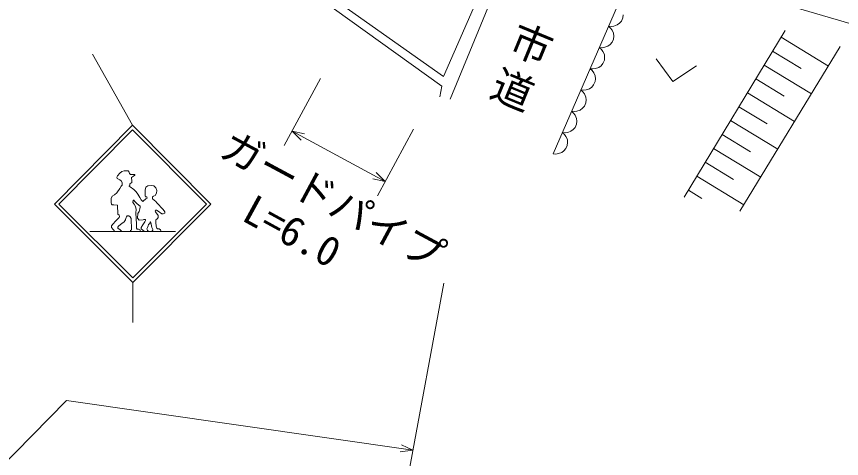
# Model space of a CAD drawing. Units: millimetres, scale not verified. Extents: x 40000 to 680000, y 20000 to 380000.
# Drawn here: x 162471 to 212828, y 253519 to 280491 of the extents above; entities that cross this region are included whole.
import ezdxf
from ezdxf.enums import TextEntityAlignment as Align

# ---------------------------------------------------------------- set-up
doc = ezdxf.new("R2010")
doc.units = ezdxf.units.MM
doc.header["$LTSCALE"] = 1000
for name, color, linetype, lineweight in [('M-BGD', 7, 'Continuous', 13), ('M-BMK-HTXT', 7, 'Continuous', 13), ('M-BMK-STRC', 7, 'Continuous', 13)]:
    doc.layers.add(name, color=color, linetype=linetype, lineweight=lineweight)
doc.styles.add('@ＭＳ ゴシック', font='')
doc.styles.add('ＭＳ ゴシック', font='')
doc.styles.get('@ＭＳ ゴシック').set_extended_font_data('@MS Gothic')
doc.styles.get('ＭＳ ゴシック').set_extended_font_data('MS Gothic')

msp = doc.modelspace()

# ---------------------------------------------------------------- linework, layer by layer
at = {"layer": 'M-BGD'}
for p, q in [((193017, 285367), (188939, 275440)), ((192007, 284724), (188526, 276829)), ((389102, 228379), (200243, 283917)), ((195220, 272115), (199740, 282498)), ((180881, 281668), (188423, 276246)), ((188526, 276829), (181249, 281975)), ((199482, 280414), (199499, 280588)), ((199139, 279973), (199279, 280082)), ((199279, 280082), (199394, 280213)), ((199394, 280213), (199482, 280414)), ((198737, 279785), (198610, 279902)), ((198610, 279902), (198781, 279886)), ((198831, 279655), (198737, 279785)), ((198781, 279886), (198941, 279908)), ((198919, 279467), (198831, 279655)), ((198941, 279908), (199139, 279973)), ((209394, 279645), (203224, 269472)), ((198829, 278915), (198917, 279116)), ((198917, 279116), (198934, 279290)), ((198934, 279290), (198919, 279467)), ((209137, 279221), (212029, 277467)), ((198172, 278487), (198045, 278604)), ((198045, 278604), (198216, 278588)), ((198266, 278358), (198172, 278487)), ((198216, 278588), (198376, 278611)), ((198376, 278611), (198574, 278675)), ((198574, 278675), (198714, 278784)), ((198714, 278784), (198829, 278915)), ((206630, 268611), (212752, 278653)), ((198354, 278169), (198266, 278358)), ((198352, 277819), (198369, 277992)), ((198369, 277992), (198354, 278169)), ((208623, 278374), (210357, 277322)), ((198009, 277377), (198149, 277486)), ((198149, 277486), (198264, 277617)), ((198264, 277617), (198352, 277819)), ((201513, 277907), (202539, 276527)), ((202539, 276527), (203975, 277473)), ((208108, 277526), (210997, 275774)), ((197607, 277189), (197480, 277306)), ((197480, 277306), (197651, 277290)), ((197701, 277060), (197607, 277189)), ((197651, 277290), (197811, 277313)), ((197789, 276871), (197701, 277060)), ((197811, 277313), (198009, 277377)), ((197699, 276320), (197787, 276521)), ((197787, 276521), (197804, 276694)), ((197804, 276694), (197789, 276871)), ((207594, 276678), (209326, 275628)), ((188423, 276246), (188306, 275580)), ((197042, 275892), (196915, 276009)), ((196915, 276009), (197086, 275992)), ((197086, 275992), (197246, 276015)), ((197246, 276015), (197444, 276079)), ((197444, 276079), (197584, 276188)), ((197584, 276188), (197699, 276320)), ((197136, 275762), (197042, 275892)), ((197224, 275573), (197136, 275762)), ((197239, 275397), (197224, 275573)), ((207080, 275830), (209965, 274081)), ((197019, 274890), (197134, 275022)), ((197134, 275022), (197222, 275223)), ((197222, 275223), (197239, 275397)), ((206566, 274983), (208295, 273933)), ((196477, 274594), (196350, 274711)), ((196350, 274711), (196521, 274694)), ((196571, 274464), (196477, 274594)), ((196521, 274694), (196681, 274717)), ((196659, 274275), (196571, 274464)), ((196681, 274717), (196879, 274782)), ((196879, 274782), (197019, 274890)), ((196657, 273925), (196674, 274099)), ((196674, 274099), (196659, 274275)), ((206052, 274135), (208932, 272387)), ((196116, 273419), (196314, 273484)), ((196314, 273484), (196454, 273593)), ((196454, 273593), (196569, 273724)), ((196569, 273724), (196657, 273925)), ((195912, 273296), (195785, 273413)), ((195785, 273413), (195956, 273397)), ((196006, 273166), (195912, 273296)), ((195956, 273397), (196116, 273419)), ((196094, 272978), (196006, 273166)), ((196109, 272801), (196094, 272978)), ((205537, 273287), (207265, 272239)), ((196004, 272426), (196092, 272627)), ((196092, 272627), (196109, 272801)), ((205023, 272439), (207900, 270694)), ((195220, 272115), (195391, 272099)), ((195391, 272099), (195551, 272122)), ((195551, 272122), (195749, 272186)), ((195749, 272186), (195889, 272295)), ((195889, 272295), (196004, 272426)), ((204509, 271592), (206234, 270545)), ((203995, 270744), (206868, 269001)), ((203481, 269896), (204310, 269393))]:
    msp.add_line(p, q, dxfattribs=at)
at = {"layer": 'M-BMK-HTXT'}
for p, q in [((181024, 276701), (178815, 272621)), ((179848, 272954), (179291, 273501)), ((179291, 273501), (180052, 273332)), ((179291, 273501), (184974, 270423)), ((184498, 269544), (186707, 273624)), ((184417, 270970), (184974, 270423)), ((184974, 270423), (184213, 270592)), ((186413, 252671), (188563, 264216)), ((147809, 239069), (165519, 257055)), ((165519, 257055), (186664, 254018)), ((185961, 254356), (186664, 254018)), ((186664, 254018), (185889, 253933))]:
    msp.add_line(p, q, dxfattribs=at)
at = {"layer": 'M-BMK-STRC'}
for p, q in [((167104, 278197), (169561, 273854)), ((169561, 273854), (164789, 269043)), ((165060, 269043), (169561, 273582)), ((169561, 273854), (174329, 269043)), ((169561, 273582), (174059, 269043)), ((168645, 270775), (168777, 270940)), ((168777, 270940), (168908, 271023)), ((168908, 271023), (169046, 271083)), ((169046, 271083), (169183, 271083)), ((169183, 271083), (169285, 271071)), ((169285, 271071), (169351, 270988)), ((169351, 270988), (169363, 270910)), ((168597, 270685), (168645, 270775)), ((168615, 270607), (168597, 270685)), ((168687, 270560), (168615, 270607)), ((168783, 270530), (168687, 270560)), ((168879, 270440), (168783, 270530)), ((168915, 270350), (168879, 270440)), ((169363, 270910), (169429, 270856)), ((169429, 270856), (169698, 270844)), ((169614, 270743), (169495, 270659)), ((169495, 270659), (169519, 270450)), ((169519, 270450), (169507, 270366)), ((169698, 270809), (169614, 270743)), ((169698, 270844), (169698, 270809)), ((168586, 269740), (168777, 269991)), ((168777, 269991), (168861, 270135)), ((168861, 270135), (168915, 270189)), ((168915, 270189), (168915, 270350)), ((169381, 270186), (169339, 270162)), ((169339, 270162), (169345, 270115)), ((169345, 270115), (169411, 270097)), ((169393, 270270), (169381, 270186)), ((169447, 270312), (169393, 270270)), ((169411, 270097), (169632, 269935)), ((169507, 270366), (169447, 270312)), ((169632, 269935), (169776, 269798)), ((170320, 269902), (170356, 270081)), ((170356, 270081), (170495, 270159)), ((170495, 270159), (170723, 270177)), ((170723, 270177), (170860, 270153)), ((170860, 270153), (170980, 270034)), ((170980, 270034), (171046, 269872)), ((168245, 269393), (168317, 269531)), ((168317, 269531), (168449, 269615)), ((168449, 269615), (168586, 269740)), ((169776, 269798), (169884, 269656)), ((169884, 269656), (169998, 269441)), ((169998, 269441), (170087, 269310)), ((170320, 269519), (170320, 269902)), ((170344, 269483), (170320, 269519)), ((170434, 269489), (170344, 269483)), ((170440, 269399), (170434, 269489)), ((170843, 269519), (170777, 269495)), ((170777, 269495), (170777, 269370)), ((170926, 269573), (170843, 269519)), ((171022, 269717), (170926, 269573)), ((171046, 269872), (171022, 269717)), ((169566, 264263), (164789, 269043)), ((169566, 264535), (165060, 269043)), ((168245, 269148), (168245, 269393)), ((168269, 269040), (168245, 269148)), ((168311, 268998), (168269, 269040)), ((168419, 268999), (168311, 268998)), ((168628, 268968), (168419, 268999)), ((168653, 268436), (168628, 268968)), ((174329, 269043), (169566, 264263)), ((174059, 269043), (169566, 264535)), ((169597, 269275), (169579, 269144)), ((169579, 269144), (169651, 269030)), ((169639, 269275), (169597, 269275)), ((169681, 269227), (169639, 269275)), ((169651, 269030), (169729, 268893)), ((169830, 269066), (169681, 269227)), ((170016, 268923), (169830, 269066)), ((170022, 268863), (170016, 268923)), ((170087, 269310), (170177, 269202)), ((170177, 269202), (170237, 269262)), ((170237, 269262), (170321, 269328)), ((170321, 269328), (170374, 269364)), ((170374, 269364), (170440, 269399)), ((170777, 269370), (170974, 269196)), ((170974, 269196), (171040, 269113)), ((171040, 269113), (171421, 268708)), ((168730, 268358), (168653, 268436)), ((169729, 268893), (169777, 268719)), ((169777, 268719), (169765, 268510)), ((169765, 268510), (169795, 267816)), ((169861, 268175), (169873, 268462)), ((169873, 268462), (169950, 268594)), ((169950, 268594), (169998, 268755)), ((169998, 268755), (170022, 268863)), ((170949, 268666), (170925, 268618)), ((170925, 268618), (170955, 268570)), ((171015, 268672), (170949, 268666)), ((170955, 268570), (171111, 268343)), ((171116, 268612), (171015, 268672)), ((171332, 268457), (171116, 268612)), ((171422, 268445), (171332, 268457)), ((171421, 268708), (171523, 268577)), ((171517, 268481), (171422, 268445)), ((171523, 268577), (171517, 268481)), ((168361, 267820), (168527, 268017)), ((168527, 268017), (168730, 268227)), ((168754, 268287), (168730, 268358)), ((168730, 268227), (168754, 268287)), ((169036, 267971), (168910, 267857)), ((169131, 268091), (169036, 267971)), ((169137, 268187), (169131, 268091)), ((169179, 268270), (169137, 268187)), ((169233, 268318), (169179, 268270)), ((169334, 268336), (169233, 268318)), ((169412, 268258), (169334, 268336)), ((169466, 268163), (169412, 268258)), ((169484, 267469), (169466, 268163)), ((169951, 268067), (169861, 268175)), ((170208, 268074), (169951, 268067)), ((170178, 267780), (170304, 267954)), ((170244, 268103), (170208, 268074)), ((170345, 268109), (170244, 268103)), ((170304, 267954), (170345, 268038)), ((170345, 268038), (170345, 268109)), ((170638, 267960), (170609, 267864)), ((170656, 267960), (170638, 267960)), ((170680, 267918), (170656, 267960)), ((170692, 267817), (170680, 267918)), ((171045, 268116), (170967, 268092)), ((170967, 268092), (170967, 267912)), ((170967, 267912), (170997, 267691)), ((171081, 268158), (171045, 268116)), ((171111, 268229), (171081, 268158)), ((171111, 268343), (171111, 268229)), ((168273, 267624), (168278, 267710)), ((168474, 267364), (168273, 267624)), ((168278, 267710), (168361, 267820)), ((168701, 267702), (168647, 267642)), ((168647, 267642), (168659, 267576)), ((168659, 267576), (168791, 267469)), ((168826, 267804), (168701, 267702)), ((168791, 267469), (168839, 267439)), ((168910, 267857), (168826, 267804)), ((168839, 267439), (168886, 267403)), ((168886, 267403), (168887, 267365)), ((169437, 267427), (169484, 267469)), ((169437, 267365), (169437, 267427)), ((169795, 267816), (169801, 267565)), ((169801, 267565), (169837, 267517)), ((169837, 267517), (169915, 267505)), ((169915, 267505), (169993, 267487)), ((169993, 267487), (170029, 267457)), ((170029, 267457), (170023, 267365)), ((170076, 267619), (170178, 267780)), ((170088, 267529), (170076, 267619)), ((170172, 267458), (170088, 267529)), ((170280, 267365), (170172, 267458)), ((170459, 267619), (170435, 267541)), ((170435, 267541), (170441, 267494)), ((170441, 267494), (170465, 267440)), ((170501, 267727), (170459, 267619)), ((170465, 267440), (170525, 267398)), ((170537, 267799), (170501, 267727)), ((170525, 267398), (170525, 267362)), ((170609, 267864), (170537, 267799)), ((170740, 267613), (170692, 267817)), ((170800, 267500), (170740, 267613)), ((170740, 267366), (170746, 267422)), ((170746, 267422), (170794, 267440)), ((170794, 267440), (170800, 267500)), ((170997, 267691), (171033, 267566)), ((171033, 267566), (171081, 267524)), ((171081, 267524), (171171, 267524)), ((171171, 267524), (171261, 267476)), ((171261, 267476), (171285, 267410)), ((171285, 267410), (171273, 267366)), ((166947, 267363), (172180, 267366)), ((169566, 264263), (169566, 261827))]:
    msp.add_line(p, q, dxfattribs=at)

# ---------------------------------------------------------------- texts
at = {"layer": 'M-BGD', "insert": (193322, 280422), "char_height": 1833, "attachment_point": 7, "rotation": 247.6, "style": '@ＭＳ ゴシック'}
msp.add_mtext('\\T1.2;市道', dxfattribs=at)
at = {"layer": 'M-BMK-HTXT', "style": 'ＭＳ ゴシック'}
for s, rotation, p in [('ガードパイプ', 331.7, (174497, 271551)), ('L=6.0', 331.3, (175866, 267611))]:
    msp.add_text(s, height=1833, rotation=rotation, dxfattribs=at).set_placement(p, align=Align.BOTTOM_LEFT)

doc.saveas('drawing.dxf')
